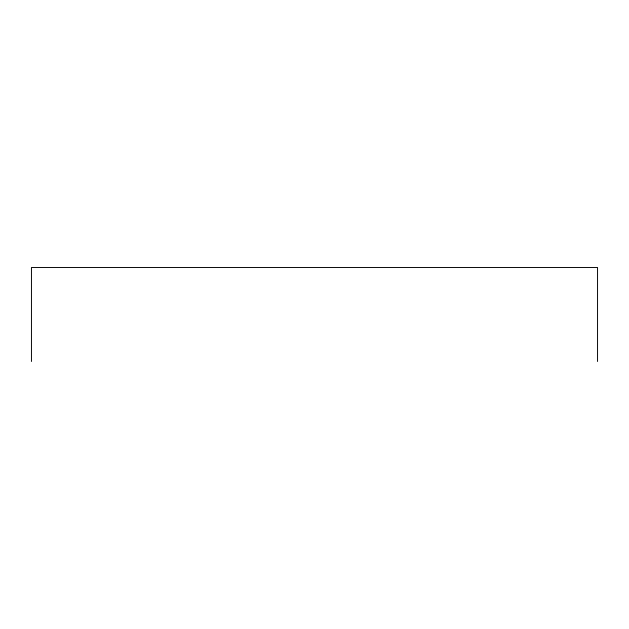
<?xml version="1.0" encoding="UTF-8"?>
<svg xmlns="http://www.w3.org/2000/svg" width="629" height="629" viewBox="0 0 629 629"><rect width="100%" height="100%" fill="white"/><g stroke="black" fill="none" stroke-linecap="round" stroke-linejoin="round"><path stroke-width="0.94" d="M597.55 361.486L597.55 267.514L31.45 267.514L31.45 361.486"/></g></svg>
